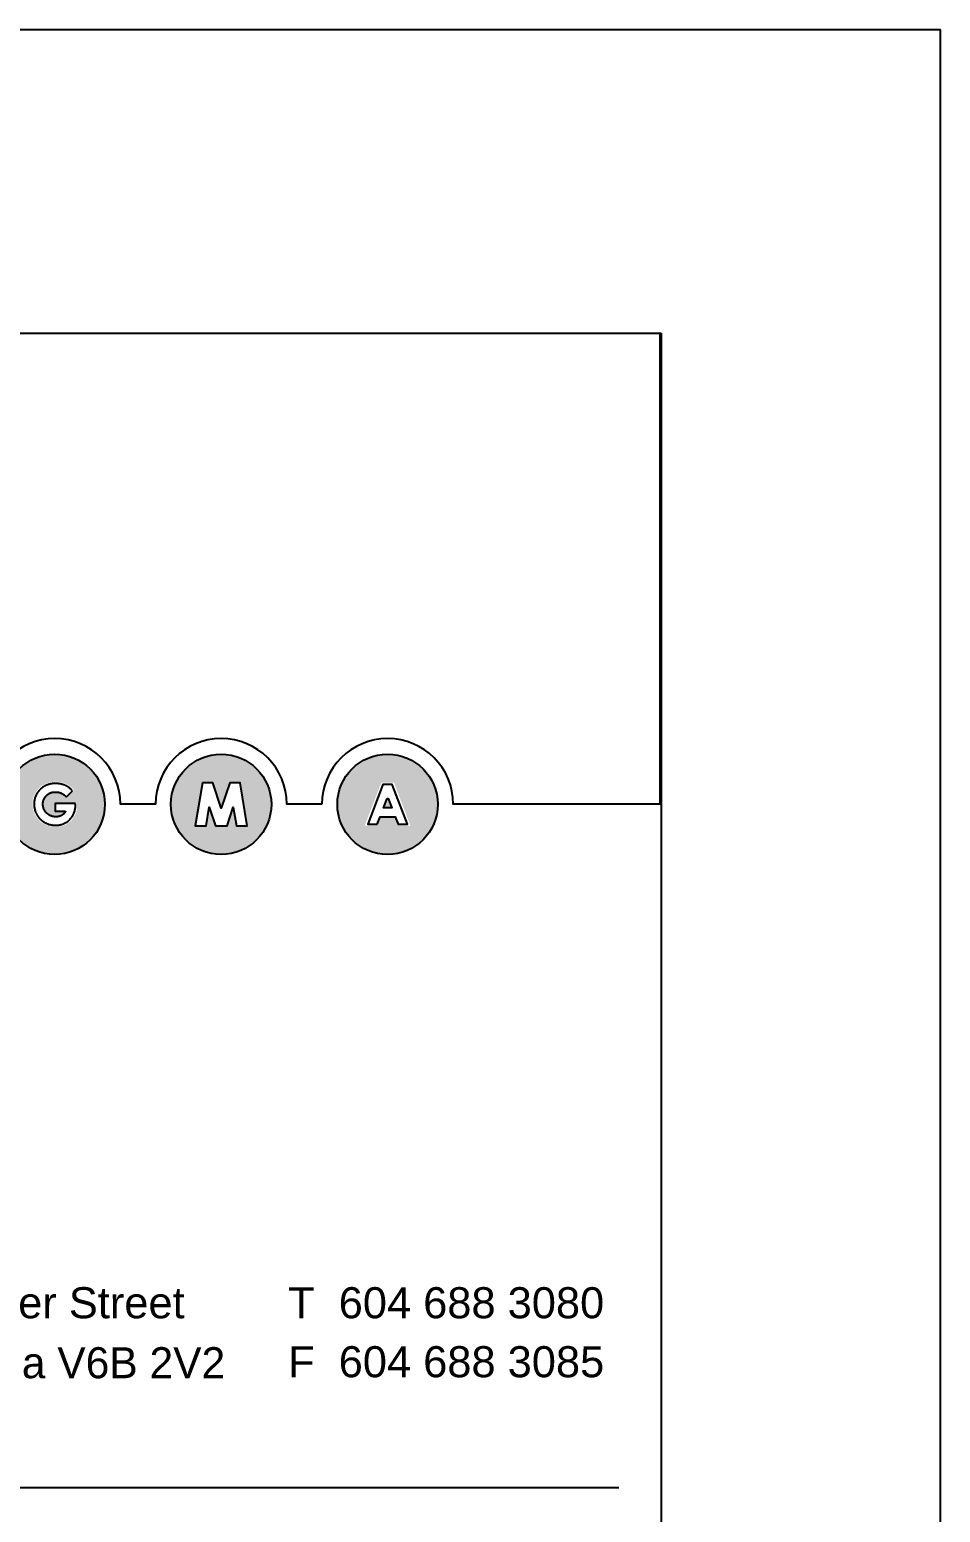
# Model space of a CAD drawing. Extents: x 0 to 36, y 0 to 24.
# Drawn here: x 33.75 to 36, y 20.336 to 24 of the extents above; entities that cross this region are included whole.
import ezdxf

# ---------------------------------------------------------------- set-up
doc = ezdxf.new("R2010")
doc.units = 0
doc.header["$LTSCALE"] = 4.5
doc.header["$MEASUREMENT"] = 0
doc.layers.add('A-SHBD', color=4, linetype='Continuous')
doc.styles.add('Address', font='swiss.ttf')

# ---------------------------------------------------------------- blocks, each defined once
blk = doc.blocks.new('A')
for points in [[(-0.0073, -0.0138), (-0.0052, -0.0086), (0.0053, -0.0086), (0.0073, -0.0138), (0.0138, -0.0138), (0.0032, 0.0138), (-0.0032, 0.0138), (-0.0138, -0.0138)], [(-0.0003, 0.0041), (0.0004, 0.0041), (0.003, -0.0025), (-0.0029, -0.0025)]]:
    blk.add_lwpolyline(points, close=True)
blk = doc.blocks.new('G')
at = {"color": 251}
blk.add_line((0.0081, 0.0051), (0.0124, 0.0093), dxfattribs=at)
for points in [[(0.0124, 0.0093), (0.0121, 0.0096), (0.0118, 0.0099), (0.0116, 0.0101), (0.0113, 0.0104), (0.011, 0.0106), (0.0108, 0.0108), (0.0106, 0.011), (0.0103, 0.0112), (0.0101, 0.0114), (0.0099, 0.0116), (0.0097, 0.0117), (0.0094, 0.0119), (0.0092, 0.012), (0.009, 0.0122), (0.0088, 0.0123), (0.0086, 0.0124), (0.0084, 0.0125), (0.0081, 0.0127), (0.0079, 0.0128), (0.0077, 0.0129), (0.0074, 0.013), (0.0072, 0.0131), (0.0069, 0.0132), (0.0067, 0.0133), (0.0065, 0.0134), (0.0062, 0.0135), (0.006, 0.0136), (0.0057, 0.0137), (0.0055, 0.0138), (0.0052, 0.0138), (0.005, 0.0139), (0.0047, 0.014), (0.0044, 0.014), (0.0042, 0.0141), (0.0039, 0.0141), (0.0036, 0.0142), (0.0034, 0.0142), (0.0031, 0.0143), (0.0028, 0.0143), (0.0026, 0.0144), (0.0023, 0.0144), (0.0021, 0.0144), (0.0018, 0.0144), (0.0016, 0.0144), (0.0014, 0.0145), (0.0012, 0.0145), (0.001, 0.0145), (0.0007, 0.0145), (0.0005, 0.0145), (0.0003, 0.0145), (0, 0.0145), (-0.0002, 0.0145), (-0.0005, 0.0145), (-0.0007, 0.0144), (-0.0009, 0.0144), (-0.0012, 0.0144), (-0.0014, 0.0144), (-0.0016, 0.0144), (-0.0019, 0.0143), (-0.0021, 0.0143), (-0.0023, 0.0143), (-0.0025, 0.0142), (-0.0027, 0.0142), (-0.003, 0.0141), (-0.0032, 0.0141), (-0.0034, 0.014), (-0.0036, 0.014), (-0.0038, 0.0139), (-0.004, 0.0139), (-0.0042, 0.0138), (-0.0044, 0.0138), (-0.0046, 0.0137), (-0.0048, 0.0136), (-0.005, 0.0136), (-0.0052, 0.0135), (-0.0054, 0.0134), (-0.0056, 0.0133), (-0.0058, 0.0132), (-0.006, 0.0132), (-0.0062, 0.0131), (-0.0064, 0.013), (-0.0065, 0.0129), (-0.0067, 0.0128), (-0.0069, 0.0127), (-0.0071, 0.0126), (-0.0072, 0.0125), (-0.0074, 0.0124), (-0.0076, 0.0123), (-0.0077, 0.0122), (-0.0079, 0.0121), (-0.008, 0.012), (-0.0082, 0.0119), (-0.0084, 0.0118), (-0.0085, 0.0117), (-0.0087, 0.0115), (-0.0088, 0.0114), (-0.009, 0.0113), (-0.0092, 0.0111), (-0.0093, 0.011), (-0.0095, 0.0109), (-0.0097, 0.0107), (-0.0098, 0.0106), (-0.01, 0.0104), (-0.0101, 0.0103), (-0.0102, 0.0102), (-0.0104, 0.01), (-0.0105, 0.0099), (-0.0106, 0.0097), (-0.0108, 0.0096), (-0.0109, 0.0095), (-0.011, 0.0093), (-0.0111, 0.0092), (-0.0112, 0.009), (-0.0113, 0.0089), (-0.0114, 0.0088), (-0.0116, 0.0086), (-0.0117, 0.0085), (-0.0118, 0.0084), (-0.0119, 0.0082), (-0.012, 0.0081), (-0.012, 0.0079), (-0.0121, 0.0078), (-0.0122, 0.0076), (-0.0123, 0.0075), (-0.0124, 0.0074), (-0.0125, 0.0072), (-0.0126, 0.0071), (-0.0126, 0.0069), (-0.0127, 0.0068), (-0.0128, 0.0066), (-0.0129, 0.0065), (-0.0129, 0.0064), (-0.013, 0.0062), (-0.0131, 0.0061), (-0.0131, 0.0059), (-0.0132, 0.0057), (-0.0133, 0.0056), (-0.0134, 0.0054), (-0.0134, 0.0052), (-0.0135, 0.005), (-0.0135, 0.0049), (-0.0136, 0.0047), (-0.0137, 0.0045), (-0.0137, 0.0043), (-0.0138, 0.0042), (-0.0138, 0.004), (-0.0139, 0.0038), (-0.0139, 0.0037), (-0.0139, 0.0035), (-0.014, 0.0034), (-0.014, 0.0032), (-0.014, 0.0031), (-0.0141, 0.0029), (-0.0141, 0.0027), (-0.0141, 0.0025), (-0.0142, 0.0024), (-0.0142, 0.0022), (-0.0142, 0.002), (-0.0142, 0.0018), (-0.0142, 0.0017), (-0.0143, 0.0015), (-0.0143, 0.0013), (-0.0143, 0.0011), (-0.0143, 0.001), (-0.0143, 0.0008), (-0.0143, 0.0006), (-0.0143, 0.0005), (-0.0143, 0.0003), (-0.0143, 0.0002), (-0.0143, 0.0001), (-0.0143, -0.0001), (-0.0143, -0.0002), (-0.0143, -0.0003), (-0.0143, -0.0004), (-0.0143, -0.0005), (-0.0143, -0.0007), (-0.0143, -0.0008), (-0.0143, -0.001), (-0.0143, -0.0011), (-0.0142, -0.0013), (-0.0142, -0.0014), (-0.0142, -0.0016), (-0.0142, -0.0018), (-0.0142, -0.002), (-0.0141, -0.0022), (-0.0141, -0.0024), (-0.0141, -0.0026), (-0.014, -0.0028), (-0.014, -0.003), (-0.0139, -0.0032), (-0.0139, -0.0034), (-0.0138, -0.0036), (-0.0138, -0.0038), (-0.0137, -0.004), (-0.0137, -0.0042), (-0.0136, -0.0044), (-0.0135, -0.0046), (-0.0135, -0.0048), (-0.0134, -0.005), (-0.0133, -0.0052), (-0.0133, -0.0054), (-0.0132, -0.0056), (-0.0131, -0.0058), (-0.013, -0.006), (-0.0129, -0.0062), (-0.0128, -0.0064), (-0.0127, -0.0066), (-0.0126, -0.0068), (-0.0125, -0.007), (-0.0124, -0.0072), (-0.0123, -0.0074), (-0.0122, -0.0076), (-0.0121, -0.0077), (-0.0119, -0.0079), (-0.0118, -0.0081), (-0.0117, -0.0083), (-0.0116, -0.0085), (-0.0114, -0.0087), (-0.0113, -0.0089), (-0.0111, -0.0091), (-0.011, -0.0092), (-0.0108, -0.0094), (-0.0107, -0.0096), (-0.0105, -0.0098), (-0.0104, -0.01), (-0.0102, -0.0101), (-0.01, -0.0103), (-0.0099, -0.0105), (-0.0097, -0.0106), (-0.0095, -0.0108), (-0.0094, -0.0109), (-0.0092, -0.0111), (-0.009, -0.0112), (-0.0088, -0.0114), (-0.0087, -0.0115), (-0.0085, -0.0116), (-0.0083, -0.0118), (-0.0081, -0.0119), (-0.0079, -0.012), (-0.0077, -0.0122), (-0.0075, -0.0123), (-0.0073, -0.0124), (-0.0071, -0.0125), (-0.007, -0.0126), (-0.0068, -0.0127), (-0.0066, -0.0128), (-0.0064, -0.0129), (-0.0062, -0.013), (-0.006, -0.0131), (-0.0057, -0.0132), (-0.0055, -0.0133), (-0.0053, -0.0134), (-0.0051, -0.0135), (-0.0049, -0.0135), (-0.0047, -0.0136), (-0.0044, -0.0137), (-0.0042, -0.0138), (-0.004, -0.0139), (-0.0037, -0.0139), (-0.0035, -0.014), (-0.0032, -0.0141), (-0.0029, -0.0141), (-0.0026, -0.0142), (-0.0023, -0.0143), (-0.0019, -0.0143), (-0.0015, -0.0144), (-0.0012, -0.0144), (-0.0007, -0.0144), (-0.0003, -0.0144), (0.0001, -0.0145), (0.0006, -0.0145), (0.001, -0.0145), (0.0015, -0.0145), (0.0019, -0.0144), (0.0024, -0.0144), (0.0029, -0.0144), (0.0033, -0.0143), (0.0038, -0.0142), (0.0043, -0.0141), (0.0048, -0.014), (0.0053, -0.0138), (0.0058, -0.0136), (0.0063, -0.0134), (0.0068, -0.0132), (0.0073, -0.0129), (0.0078, -0.0127), (0.0083, -0.0124), (0.0088, -0.012), (0.0093, -0.0117), (0.0097, -0.0113), (0.0102, -0.0108), (0.0106, -0.0104), (0.011, -0.0099), (0.0114, -0.0095), (0.0118, -0.009), (0.0121, -0.0085), (0.0124, -0.0079), (0.0127, -0.0074), (0.013, -0.0069), (0.0133, -0.0063), (0.0135, -0.0057), (0.0137, -0.0052), (0.0139, -0.0046), (0.014, -0.004), (0.0141, -0.0034), (0.0142, -0.0029), (0.0143, -0.0023), (0.0143, -0.0017), (0.0144, -0.0011), (0.0144, -0.0005), (0.0143, 0.0001), (0.0143, 0.0006)], [(0.0075, -0.0047), (0.0074, -0.0049), (0.0072, -0.0053), (0.0069, -0.0058), (0.0066, -0.0061), (0.0063, -0.0065), (0.006, -0.0068), (0.0057, -0.0071), (0.0054, -0.0073), (0.0051, -0.0075), (0.0048, -0.0077), (0.0045, -0.0079), (0.0043, -0.008), (0.004, -0.0081), (0.0038, -0.0082), (0.0035, -0.0082), (0.0033, -0.0083), (0.0031, -0.0084), (0.0028, -0.0084), (0.0026, -0.0085), (0.0024, -0.0085), (0.0021, -0.0085), (0.0019, -0.0086), (0.0017, -0.0086), (0.0014, -0.0086), (0.0011, -0.0086), (0.0009, -0.0086), (0.0006, -0.0086), (0.0003, -0.0086), (0, -0.0086), (-0.0003, -0.0086), (-0.0006, -0.0085), (-0.0008, -0.0085), (-0.0011, -0.0085), (-0.0013, -0.0084), (-0.0015, -0.0084), (-0.0018, -0.0083), (-0.002, -0.0082), (-0.0022, -0.0082), (-0.0023, -0.0081), (-0.0025, -0.0081), (-0.0027, -0.008), (-0.0028, -0.0079), (-0.003, -0.0079), (-0.0031, -0.0078), (-0.0032, -0.0078), (-0.0034, -0.0077), (-0.0035, -0.0076), (-0.0036, -0.0076), (-0.0037, -0.0075), (-0.0038, -0.0075), (-0.0039, -0.0074), (-0.004, -0.0073), (-0.0041, -0.0073), (-0.0042, -0.0072), (-0.0043, -0.0071), (-0.0044, -0.0071), (-0.0045, -0.007), (-0.0046, -0.0069), (-0.0047, -0.0068), (-0.0048, -0.0067), (-0.005, -0.0067), (-0.0051, -0.0066), (-0.0052, -0.0065), (-0.0053, -0.0064), (-0.0054, -0.0063), (-0.0054, -0.0062), (-0.0055, -0.0062), (-0.0056, -0.0061), (-0.0057, -0.006), (-0.0058, -0.0059), (-0.0059, -0.0058), (-0.006, -0.0057), (-0.0061, -0.0056), (-0.0062, -0.0055), (-0.0063, -0.0054), (-0.0064, -0.0053), (-0.0064, -0.0052), (-0.0065, -0.0051), (-0.0066, -0.005), (-0.0067, -0.0048), (-0.0068, -0.0047), (-0.0068, -0.0046), (-0.0069, -0.0045), (-0.007, -0.0044), (-0.0071, -0.0043), (-0.0071, -0.0042), (-0.0072, -0.0041), (-0.0072, -0.004), (-0.0073, -0.0038), (-0.0074, -0.0037), (-0.0074, -0.0036), (-0.0075, -0.0035), (-0.0075, -0.0034), (-0.0076, -0.0032), (-0.0076, -0.0031), (-0.0077, -0.003), (-0.0077, -0.0029), (-0.0078, -0.0028), (-0.0078, -0.0026), (-0.0078, -0.0025), (-0.0079, -0.0024), (-0.0079, -0.0023), (-0.0079, -0.0022), (-0.008, -0.0021), (-0.008, -0.002), (-0.008, -0.0018), (-0.008, -0.0017), (-0.0081, -0.0016), (-0.0081, -0.0015), (-0.0081, -0.0014), (-0.0081, -0.0012), (-0.0081, -0.0011), (-0.0082, -0.001), (-0.0082, -0.0009), (-0.0082, -0.0008), (-0.0082, -0.0007), (-0.0082, -0.0006), (-0.0082, -0.0005), (-0.0082, -0.0004), (-0.0082, -0.0003), (-0.0082, -0.0002), (-0.0082, -0.0002), (-0.0082, -0.0001), (-0.0082, 0), (-0.0082, 0), (-0.0082, 0.0001), (-0.0082, 0.0002), (-0.0082, 0.0003), (-0.0082, 0.0004), (-0.0082, 0.0005), (-0.0082, 0.0006), (-0.0082, 0.0007), (-0.0082, 0.0008), (-0.0082, 0.0009), (-0.0082, 0.001), (-0.0082, 0.0011), (-0.0082, 0.0012), (-0.0082, 0.0013), (-0.0081, 0.0014), (-0.0081, 0.0015), (-0.0081, 0.0016), (-0.0081, 0.0017), (-0.0081, 0.0018), (-0.0081, 0.0019), (-0.008, 0.002), (-0.008, 0.0021), (-0.008, 0.0021), (-0.008, 0.0022), (-0.008, 0.0023), (-0.0079, 0.0024), (-0.0079, 0.0025), (-0.0079, 0.0026), (-0.0079, 0.0027), (-0.0078, 0.0028), (-0.0078, 0.0029), (-0.0077, 0.003), (-0.0077, 0.0031), (-0.0077, 0.0032), (-0.0076, 0.0033), (-0.0076, 0.0034), (-0.0076, 0.0035), (-0.0075, 0.0035), (-0.0075, 0.0036), (-0.0074, 0.0037), (-0.0074, 0.0038), (-0.0074, 0.0039), (-0.0073, 0.0039), (-0.0073, 0.004), (-0.0072, 0.0041), (-0.0072, 0.0042), (-0.0071, 0.0043), (-0.0071, 0.0043), (-0.007, 0.0044), (-0.007, 0.0045), (-0.0069, 0.0046), (-0.0069, 0.0047), (-0.0068, 0.0048), (-0.0068, 0.0048), (-0.0067, 0.0049), (-0.0067, 0.005), (-0.0066, 0.0051), (-0.0065, 0.0052), (-0.0065, 0.0052), (-0.0064, 0.0053), (-0.0063, 0.0054), (-0.0063, 0.0055), (-0.0062, 0.0056), (-0.0061, 0.0057), (-0.0061, 0.0057), (-0.006, 0.0058), (-0.0059, 0.0059), (-0.0058, 0.006), (-0.0057, 0.0061), (-0.0056, 0.0062), (-0.0055, 0.0063), (-0.0054, 0.0063), (-0.0053, 0.0064), (-0.0053, 0.0065), (-0.0052, 0.0066), (-0.0051, 0.0067), (-0.005, 0.0067), (-0.0049, 0.0068), (-0.0048, 0.0069), (-0.0047, 0.0069), (-0.0046, 0.007), (-0.0045, 0.0071), (-0.0044, 0.0071), (-0.0043, 0.0072), (-0.0043, 0.0072), (-0.0042, 0.0073), (-0.0041, 0.0074), (-0.004, 0.0074), (-0.0039, 0.0075), (-0.0038, 0.0075), (-0.0037, 0.0076), (-0.0036, 0.0076), (-0.0035, 0.0077), (-0.0034, 0.0077), (-0.0033, 0.0078), (-0.0032, 0.0078), (-0.0031, 0.0079), (-0.0029, 0.0079), (-0.0028, 0.008), (-0.0027, 0.008), (-0.0026, 0.008), (-0.0025, 0.0081), (-0.0023, 0.0081), (-0.0022, 0.0082), (-0.0021, 0.0082), (-0.002, 0.0082), (-0.0018, 0.0083), (-0.0017, 0.0083), (-0.0016, 0.0083), (-0.0015, 0.0084), (-0.0013, 0.0084), (-0.0012, 0.0084), (-0.001, 0.0084), (-0.0009, 0.0084), (-0.0008, 0.0085), (-0.0006, 0.0085), (-0.0004, 0.0085), (-0.0003, 0.0085), (-0.0001, 0.0085), (0, 0.0085), (0.0002, 0.0085), (0.0003, 0.0085), (0.0005, 0.0085), (0.0007, 0.0085), (0.0008, 0.0085), (0.001, 0.0085), (0.0011, 0.0085), (0.0012, 0.0085), (0.0014, 0.0085), (0.0015, 0.0085), (0.0017, 0.0085), (0.0018, 0.0084), (0.002, 0.0084), (0.0022, 0.0084), (0.0024, 0.0084), (0.0026, 0.0083), (0.0027, 0.0083), (0.0029, 0.0082), (0.0031, 0.0082), (0.0033, 0.0082), (0.0034, 0.0081), (0.0036, 0.0081), (0.0037, 0.008), (0.0039, 0.008), (0.004, 0.0079), (0.0042, 0.0079), (0.0043, 0.0078), (0.0044, 0.0077), (0.0046, 0.0077), (0.0047, 0.0076), (0.0048, 0.0075), (0.005, 0.0075), (0.0051, 0.0074), (0.0053, 0.0073), (0.0054, 0.0072), (0.0055, 0.0072), (0.0057, 0.0071), (0.0058, 0.007), (0.0059, 0.0069), (0.006, 0.0069), (0.0062, 0.0068), (0.0063, 0.0067), (0.0064, 0.0066), (0.0066, 0.0065), (0.0067, 0.0063), (0.0069, 0.0062), (0.0071, 0.0061), (0.0073, 0.0059), (0.0074, 0.0057), (0.0077, 0.0055), (0.0079, 0.0053), (0.0081, 0.0051)], [(0.0143, 0.0006), (0.0004, 0.0006), (0.0004, -0.0047), (0.0075, -0.0047)]]:
    blk.add_lwpolyline(points, dxfattribs=at)
blk = doc.blocks.new('Title block GMA-Side')
h = blk.add_hatch(color=251)
h.paths.add_polyline_path([(0.5447, -0.3268, 1), (0.6143, -0.3268, 1)])
h.paths.add_polyline_path([(0.587, -0.3125), (0.5873, -0.3126), (0.5876, -0.3127), (0.5878, -0.3128), (0.5881, -0.313), (0.5883, -0.3131), (0.5886, -0.3132), (0.5888, -0.3134), (0.589, -0.3135), (0.5893, -0.3136), (0.5895, -0.3138), (0.5897, -0.3139), (0.59, -0.3141), (0.5902, -0.3143), (0.5904, -0.3145), (0.5907, -0.3147), (0.5909, -0.3149), (0.5912, -0.3151), (0.5915, -0.3153), (0.5917, -0.3156), (0.592, -0.3158), (0.5923, -0.3161), (0.5926, -0.3164), (0.5929, -0.3167), (0.5873, -0.3222), (0.5871, -0.322), (0.5869, -0.3218), (0.5867, -0.3216), (0.5865, -0.3214), (0.5863, -0.3212), (0.5861, -0.3211), (0.586, -0.321), (0.5858, -0.3209), (0.5857, -0.3207), (0.5855, -0.3206), (0.5854, -0.3206), (0.5853, -0.3205), (0.5852, -0.3204), (0.5851, -0.3203), (0.5849, -0.3203), (0.5848, -0.3202), (0.5847, -0.3201), (0.5846, -0.32), (0.5844, -0.32), (0.5843, -0.3199), (0.5842, -0.3198), (0.584, -0.3198), (0.5839, -0.3197), (0.5838, -0.3196), (0.5836, -0.3196), (0.5835, -0.3195), (0.5834, -0.3195), (0.5833, -0.3194), (0.5831, -0.3194), (0.583, -0.3193), (0.5829, -0.3193), (0.5827, -0.3193), (0.5825, -0.3192), (0.5824, -0.3192), (0.5822, -0.3191), (0.582, -0.3191), (0.5818, -0.3191), (0.5817, -0.319), (0.5815, -0.319), (0.5813, -0.319), (0.5812, -0.319), (0.581, -0.3189), (0.5809, -0.3189), (0.5808, -0.3189), (0.5806, -0.3189), (0.5805, -0.3189), (0.5804, -0.3189), (0.5802, -0.3189), (0.5801, -0.3189), (0.5799, -0.3189), (0.5798, -0.3189), (0.5796, -0.3189), (0.5795, -0.3189), (0.5793, -0.3189), (0.5792, -0.3189), (0.579, -0.3189), (0.5789, -0.319), (0.5787, -0.319), (0.5786, -0.319), (0.5785, -0.319), (0.5784, -0.319), (0.5782, -0.3191), (0.5781, -0.3191), (0.578, -0.3191), (0.5779, -0.3191), (0.5778, -0.3192), (0.5776, -0.3192), (0.5775, -0.3192), (0.5774, -0.3193), (0.5773, -0.3193), (0.5772, -0.3194), (0.5771, -0.3194), (0.577, -0.3194), (0.5769, -0.3195), (0.5767, -0.3195), (0.5766, -0.3196), (0.5765, -0.3196), (0.5764, -0.3196), (0.5764, -0.3197), (0.5763, -0.3197), (0.5762, -0.3198), (0.5761, -0.3198), (0.576, -0.3199), (0.5759, -0.3199), (0.5758, -0.32), (0.5757, -0.32), (0.5757, -0.3201), (0.5756, -0.3201), (0.5755, -0.3202), (0.5754, -0.3202), (0.5753, -0.3203), (0.5752, -0.3204), (0.5752, -0.3204), (0.5751, -0.3205), (0.575, -0.3205), (0.5749, -0.3206), (0.5748, -0.3207), (0.5747, -0.3208), (0.5746, -0.3208), (0.5746, -0.3209), (0.5745, -0.321), (0.5744, -0.3211), (0.5743, -0.3212), (0.5742, -0.3212), (0.5741, -0.3213), (0.5741, -0.3214), (0.574, -0.3215), (0.5739, -0.3215), (0.5739, -0.3216), (0.5738, -0.3217), (0.5737, -0.3218), (0.5737, -0.3219), (0.5736, -0.3219), (0.5735, -0.322), (0.5735, -0.3221), (0.5734, -0.3222), (0.5734, -0.3222), (0.5733, -0.3223), (0.5733, -0.3224), (0.5732, -0.3224), (0.5732, -0.3225), (0.5731, -0.3226), (0.5731, -0.3227), (0.573, -0.3227), (0.573, -0.3228), (0.5729, -0.3229), (0.5729, -0.323), (0.5729, -0.3231), (0.5728, -0.3232), (0.5728, -0.3232), (0.5727, -0.3233), (0.5727, -0.3234), (0.5727, -0.3234), (0.5726, -0.3235), (0.5726, -0.3236), (0.5726, -0.3236), (0.5725, -0.3237), (0.5725, -0.3238), (0.5725, -0.3239), (0.5724, -0.324), (0.5724, -0.3241), (0.5724, -0.3242), (0.5723, -0.3243), (0.5723, -0.3244), (0.5723, -0.3245), (0.5723, -0.3245), (0.5722, -0.3246), (0.5722, -0.3247), (0.5722, -0.3248), (0.5722, -0.3248), (0.5722, -0.3249), (0.5722, -0.325), (0.5721, -0.3251), (0.5721, -0.3252), (0.5721, -0.3253), (0.5721, -0.3254), (0.5721, -0.3255), (0.5721, -0.3256), (0.5721, -0.3256), (0.572, -0.3257), (0.572, -0.3258), (0.572, -0.3259), (0.572, -0.326), (0.572, -0.3261), (0.572, -0.3262), (0.572, -0.3263), (0.572, -0.3264), (0.572, -0.3265), (0.572, -0.3266), (0.572, -0.3266), (0.572, -0.3267), (0.572, -0.3268), (0.572, -0.3268), (0.572, -0.3269), (0.572, -0.327), (0.572, -0.327), (0.572, -0.3271), (0.572, -0.3272), (0.572, -0.3273), (0.572, -0.3274), (0.572, -0.3275), (0.5721, -0.3276), (0.5721, -0.3277), (0.5721, -0.3278), (0.5721, -0.3279), (0.5721, -0.328), (0.5721, -0.3281), (0.5721, -0.3282), (0.5722, -0.3284), (0.5722, -0.3285), (0.5722, -0.3286), (0.5722, -0.3287), (0.5723, -0.3288), (0.5723, -0.3289), (0.5723, -0.329), (0.5724, -0.3291), (0.5724, -0.3292), (0.5724, -0.3293), (0.5725, -0.3294), (0.5725, -0.3295), (0.5725, -0.3296), (0.5726, -0.3297), (0.5726, -0.3298), (0.5727, -0.33), (0.5727, -0.3301), (0.5728, -0.3302), (0.5728, -0.3303), (0.5729, -0.3304), (0.573, -0.3305), (0.573, -0.3306), (0.5731, -0.3307), (0.5731, -0.3308), (0.5732, -0.3309), (0.5733, -0.331), (0.5733, -0.3311), (0.5734, -0.3312), (0.5735, -0.3313), (0.5736, -0.3314), (0.5736, -0.3315), (0.5737, -0.3316), (0.5738, -0.3317), (0.5739, -0.3318), (0.574, -0.3319), (0.5741, -0.332), (0.5741, -0.3321), (0.5742, -0.3322), (0.5743, -0.3323), (0.5744, -0.3323), (0.5745, -0.3324), (0.5746, -0.3325), (0.5746, -0.3326), (0.5747, -0.3327), (0.5748, -0.3327), (0.5749, -0.3328), (0.575, -0.3329), (0.5751, -0.333), (0.5752, -0.3331), (0.5753, -0.3331), (0.5754, -0.3332), (0.5755, -0.3333), (0.5756, -0.3333), (0.5757, -0.3334), (0.5758, -0.3335), (0.5759, -0.3335), (0.576, -0.3336), (0.5761, -0.3336), (0.5762, -0.3337), (0.5763, -0.3338), (0.5764, -0.3338), (0.5765, -0.3339), (0.5766, -0.3339), (0.5767, -0.334), (0.5769, -0.334), (0.577, -0.3341), (0.5771, -0.3341), (0.5773, -0.3342), (0.5774, -0.3343), (0.5776, -0.3343), (0.5778, -0.3344), (0.578, -0.3344), (0.5782, -0.3345), (0.5784, -0.3345), (0.5786, -0.3346), (0.5789, -0.3346), (0.5791, -0.3346), (0.5794, -0.3347), (0.5796, -0.3347), (0.5799, -0.3347), (0.5802, -0.3347), (0.5805, -0.3347), (0.5807, -0.3347), (0.581, -0.3347), (0.5812, -0.3347), (0.5815, -0.3347), (0.5817, -0.3346), (0.5819, -0.3346), (0.5821, -0.3346), (0.5823, -0.3345), (0.5825, -0.3345), (0.5827, -0.3344), (0.583, -0.3344), (0.5832, -0.3343), (0.5834, -0.3342), (0.5836, -0.3341), (0.5838, -0.334), (0.584, -0.3339), (0.5843, -0.3338), (0.5845, -0.3336), (0.5848, -0.3334), (0.5851, -0.3331), (0.5854, -0.3328), (0.5856, -0.3325), (0.5858, -0.3323), (0.5796, -0.3323), (0.5796, -0.3256), (0.595, -0.3256), (0.595, -0.3264), (0.595, -0.3271), (0.595, -0.3278), (0.595, -0.3285), (0.595, -0.3292), (0.5949, -0.3298), (0.5948, -0.3305), (0.5947, -0.3311), (0.5945, -0.3317), (0.5943, -0.3324), (0.5941, -0.333), (0.5939, -0.3336), (0.5936, -0.3342), (0.5933, -0.3348), (0.593, -0.3353), (0.5926, -0.3359), (0.5922, -0.3364), (0.5918, -0.337), (0.5914, -0.3375), (0.591, -0.338), (0.5905, -0.3385), (0.5901, -0.3389), (0.5896, -0.3393), (0.5891, -0.3397), (0.5885, -0.3401), (0.588, -0.3404), (0.5875, -0.3407), (0.5869, -0.341), (0.5864, -0.3413), (0.5858, -0.3415), (0.5853, -0.3417), (0.5847, -0.3418), (0.5842, -0.342), (0.5836, -0.3421), (0.5831, -0.3422), (0.5826, -0.3423), (0.5821, -0.3423), (0.5816, -0.3424), (0.5811, -0.3424), (0.5806, -0.3424), (0.5801, -0.3424), (0.5797, -0.3424), (0.5792, -0.3424), (0.5787, -0.3423), (0.5783, -0.3423), (0.5779, -0.3423), (0.5775, -0.3422), (0.5771, -0.3422), (0.5767, -0.3421), (0.5764, -0.342), (0.5761, -0.342), (0.5758, -0.3419), (0.5755, -0.3418), (0.5753, -0.3417), (0.575, -0.3417), (0.5748, -0.3416), (0.5745, -0.3415), (0.5743, -0.3414), (0.574, -0.3413), (0.5738, -0.3412), (0.5736, -0.3411), (0.5733, -0.341), (0.5731, -0.3409), (0.5729, -0.3408), (0.5727, -0.3407), (0.5724, -0.3406), (0.5722, -0.3405), (0.572, -0.3404), (0.5718, -0.3403), (0.5716, -0.3401), (0.5714, -0.34), (0.5712, -0.3399), (0.571, -0.3398), (0.5708, -0.3396), (0.5706, -0.3395), (0.5704, -0.3393), (0.5702, -0.3392), (0.57, -0.339), (0.5698, -0.3389), (0.5696, -0.3387), (0.5694, -0.3386), (0.5692, -0.3384), (0.569, -0.3382), (0.5689, -0.338), (0.5687, -0.3379), (0.5685, -0.3377), (0.5683, -0.3375), (0.5682, -0.3373), (0.568, -0.3371), (0.5678, -0.3369), (0.5677, -0.3367), (0.5675, -0.3365), (0.5674, -0.3363), (0.5672, -0.3361), (0.5671, -0.3359), (0.5669, -0.3357), (0.5668, -0.3355), (0.5666, -0.3353), (0.5665, -0.3351), (0.5664, -0.3349), (0.5663, -0.3347), (0.5661, -0.3345), (0.566, -0.3343), (0.5659, -0.3341), (0.5658, -0.3339), (0.5657, -0.3336), (0.5656, -0.3334), (0.5655, -0.3332), (0.5654, -0.333), (0.5653, -0.3328), (0.5652, -0.3326), (0.5651, -0.3323), (0.5651, -0.3321), (0.565, -0.3319), (0.5649, -0.3317), (0.5648, -0.3315), (0.5648, -0.3313), (0.5647, -0.3311), (0.5646, -0.3309), (0.5646, -0.3306), (0.5645, -0.3304), (0.5645, -0.3302), (0.5644, -0.33), (0.5644, -0.3298), (0.5644, -0.3295), (0.5643, -0.3293), (0.5643, -0.3291), (0.5642, -0.3289), (0.5642, -0.3287), (0.5642, -0.3284), (0.5641, -0.328), (0.5641, -0.3277), (0.5641, -0.3274), (0.5641, -0.3271), (0.5641, -0.3269), (0.5641, -0.3266), (0.5641, -0.3263), (0.5641, -0.326), (0.5641, -0.3256), (0.5641, -0.3253), (0.5642, -0.3249), (0.5642, -0.3245), (0.5643, -0.3241), (0.5643, -0.3237), (0.5644, -0.3234), (0.5645, -0.323), (0.5645, -0.3227), (0.5646, -0.3223), (0.5647, -0.3221), (0.5648, -0.3219), (0.5648, -0.3217), (0.5649, -0.3215), (0.565, -0.3213), (0.565, -0.3211), (0.5651, -0.3209), (0.5652, -0.3207), (0.5653, -0.3205), (0.5654, -0.3201), (0.5656, -0.3198), (0.5658, -0.3195), (0.5659, -0.3192), (0.5661, -0.3189), (0.5663, -0.3186), (0.5665, -0.3183), (0.5667, -0.318), (0.5669, -0.3177), (0.5671, -0.3174), (0.5673, -0.3171), (0.5676, -0.3168), (0.5678, -0.3165), (0.568, -0.3162), (0.5682, -0.3161), (0.5683, -0.3159), (0.5685, -0.3158), (0.5686, -0.3156), (0.5688, -0.3155), (0.5689, -0.3153), (0.5691, -0.3152), (0.5693, -0.315), (0.5695, -0.3149), (0.5696, -0.3147), (0.5698, -0.3146), (0.57, -0.3144), (0.5702, -0.3143), (0.5703, -0.3142), (0.5705, -0.314), (0.5707, -0.3139), (0.5708, -0.3138), (0.571, -0.3137), (0.5712, -0.3136), (0.5714, -0.3134), (0.5715, -0.3133), (0.5717, -0.3132), (0.5719, -0.3131), (0.5721, -0.313), (0.5723, -0.3129), (0.5725, -0.3128), (0.5727, -0.3127), (0.5729, -0.3126), (0.5731, -0.3125), (0.5733, -0.3125), (0.5735, -0.3124), (0.5737, -0.3123), (0.5739, -0.3122), (0.5741, -0.3121), (0.5743, -0.312), (0.5745, -0.312), (0.5747, -0.3119), (0.575, -0.3118), (0.5752, -0.3118), (0.5754, -0.3117), (0.5756, -0.3116), (0.5759, -0.3116), (0.5761, -0.3115), (0.5763, -0.3115), (0.5766, -0.3114), (0.5768, -0.3114), (0.577, -0.3114), (0.5773, -0.3113), (0.5775, -0.3113), (0.5778, -0.3113), (0.578, -0.3112), (0.5783, -0.3112), (0.5785, -0.3112), (0.5788, -0.3112), (0.579, -0.3112), (0.5793, -0.3111), (0.5796, -0.3111), (0.5798, -0.3111), (0.5801, -0.3111), (0.5803, -0.3111), (0.5806, -0.3111), (0.5808, -0.3111), (0.581, -0.3111), (0.5813, -0.3112), (0.5815, -0.3112), (0.5818, -0.3112), (0.582, -0.3112), (0.5823, -0.3113), (0.5826, -0.3113), (0.5829, -0.3113), (0.5832, -0.3114), (0.5834, -0.3114), (0.5837, -0.3115), (0.584, -0.3116), (0.5843, -0.3116), (0.5846, -0.3117), (0.5849, -0.3118), (0.5852, -0.3118), (0.5855, -0.3119), (0.5857, -0.312), (0.586, -0.3121), (0.5863, -0.3122), (0.5865, -0.3123), (0.5868, -0.3124)], flags=16)
h = blk.add_hatch(color=253)
h.paths.add_polyline_path([(0.6601, -0.3268, 1), (0.7297, -0.3268, 1)])
h.paths.add_polyline_path([(0.713, -0.3417), (0.7055, -0.3417), (0.7033, -0.3287), (0.699, -0.3417), (0.6909, -0.3417), (0.6866, -0.3287), (0.6844, -0.3417), (0.6768, -0.3417), (0.682, -0.3119), (0.6891, -0.3119), (0.695, -0.3295), (0.7009, -0.3119), (0.708, -0.3119)], flags=16)
h = blk.add_hatch(color=256)
h.paths.add_polyline_path([(0.7755, -0.3268, 1), (0.8451, -0.3268, 1)])
h.paths.add_polyline_path([(0.8262, -0.3417), (0.8182, -0.3417), (0.8161, -0.3361), (0.8047, -0.3361), (0.8025, -0.3417), (0.7944, -0.3417), (0.8059, -0.3119), (0.8148, -0.3119)], flags=16)
h.paths.add_polyline_path([(0.8108, -0.3223), (0.8136, -0.3295), (0.8072, -0.3295), (0.81, -0.3223)], flags=0)
at = {"color": 7, "lineweight": 0}
for p, q in [((0.9991, 0), (0, 0)), ((0.9991, -0.3268), (0.9991, 0)), ((0.6251, -0.3268), (0.6494, -0.3268)), ((0.7405, -0.3268), (0.7648, -0.3268)), ((0.8559, -0.3268), (0.9991, -0.3268))]:
    blk.add_line(p, q, dxfattribs=at)
blk.add_lwpolyline([(0.7648, -0.3268), (0.7405, -0.3268, 1), (0.6494, -0.3268), (0.6251, -0.3268, 1), (0.534, -0.3268), (0, -0.3268), (0, 0), (0.9991, 0), (0.9991, -0.3268), (0.8559, -0.3268, 1)], format="xyb", close=True)
at = {"color": 253}
blk.add_lwpolyline([(0.682, -0.3119), (0.6768, -0.3417), (0.6844, -0.3417), (0.6866, -0.3287), (0.6909, -0.3417), (0.699, -0.3417), (0.7033, -0.3287), (0.7055, -0.3417), (0.713, -0.3417), (0.708, -0.3119), (0.7009, -0.3119), (0.695, -0.3295), (0.6891, -0.3119)], close=True, dxfattribs=at)
at = {"color": 251}
blk.add_circle((0.5795, -0.3268), 0.0348, dxfattribs=at)
at = {"color": 253}
blk.add_circle((0.6949, -0.3268), 0.0348, dxfattribs=at)
blk.add_circle((0.8103, -0.3268), 0.0348)
at = {"color": 7, "lineweight": 0}
for centre in [(0.5795, -0.3268), (0.6949, -0.3268), (0.8103, -0.3268)]:
    blk.add_arc(centre, 0.0456, 0, 180, dxfattribs=at)
at = {"layer": 'A-SHBD', "color": 1}
blk.add_line((0.9707, -0.8009), (0.0284, -0.8009), dxfattribs=at)
for name, p in [('G', (0.5795, -0.3268)), ('A', (0.8103, -0.3268))]:
    blk.add_blockref(name, p)
at = {"style": 'Address'}
for s, p in [('Suite 608    318 Homer Street', (0.2714, -0.6833)), ('T  604 688 3080', (0.7413, -0.6833)), ('F  604 688 3085', (0.7413, -0.7242))]:
    blk.add_text(s, height=0.021547, dxfattribs=at).set_placement(p)
at = {"style": 'Address', "width": 0.98}
blk.add_text('Vancouver BC Canada V6B 2V2', height=0.021547, dxfattribs=at).set_placement((0.2714, -0.7249))

msp = doc.modelspace()

# ---------------------------------------------------------------- linework, layer by layer
at = {"layer": 'A-SHBD', "color": 1}
for p in [(0, 24), (36, 0)]:
    msp.add_line(p, (36, 24), dxfattribs=at)
at = {"layer": 'A-SHBD', "color": 4}
for p, q in [((0.75, 23.25), (35.3102, 23.25)), ((35.3102, 23.25), (35.3102, 0.75))]:
    msp.add_line(p, q, dxfattribs=at)

# ---------------------------------------------------------------- block references
at = {"xscale": 3.562984933015871, "yscale": 3.562984933015871, "zscale": 3.562984933015871}
msp.add_blockref('Title block GMA-Side', (31.7472, 23.25), dxfattribs=at)

doc.saveas('drawing.dxf')
